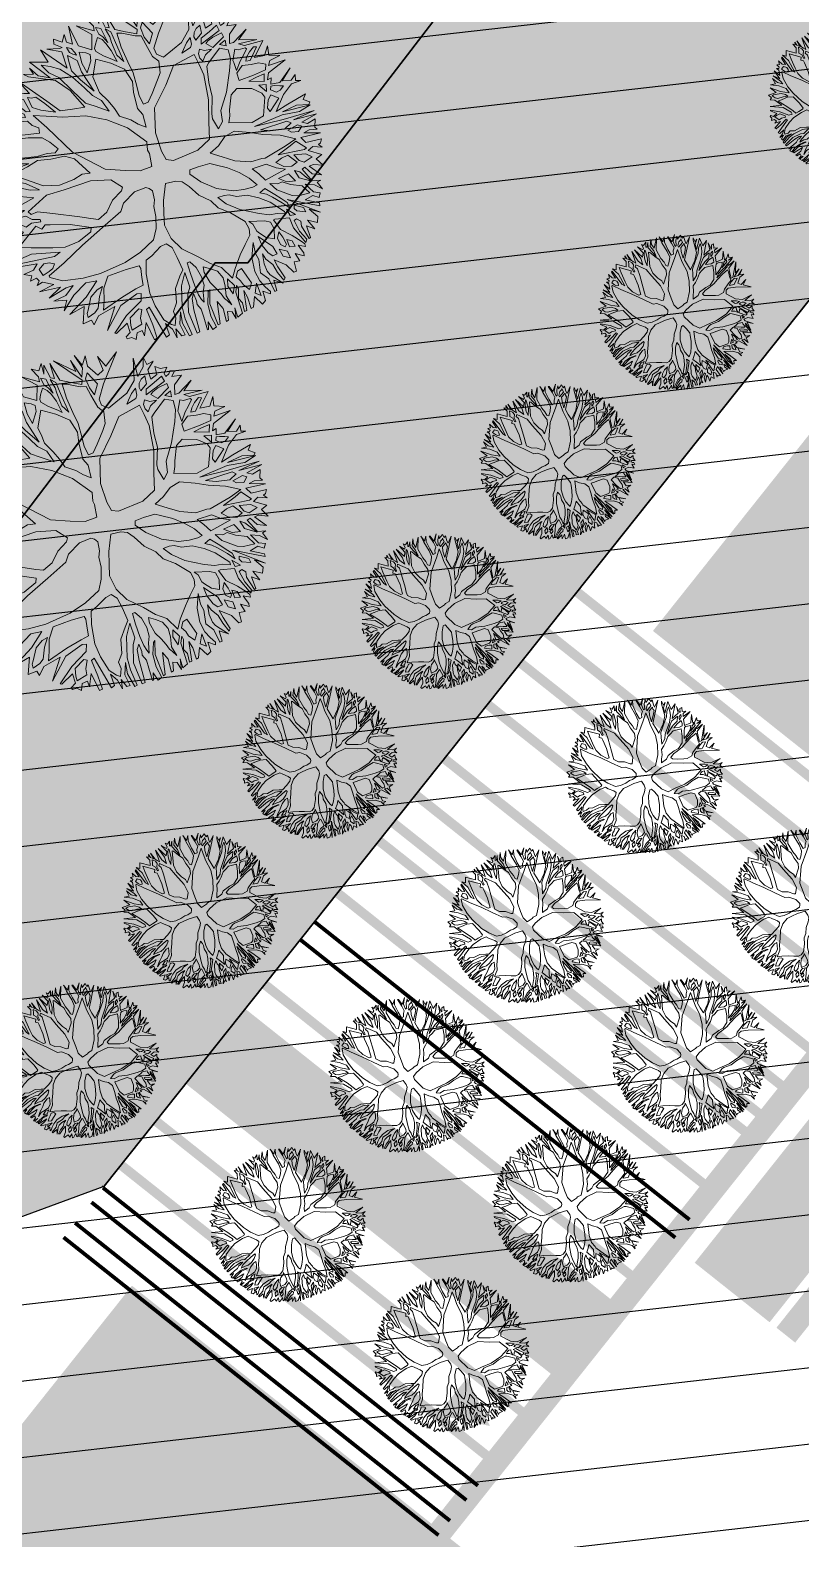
# Model space of a CAD drawing. Header units: metres. Extents: x -664657 to -643449, y -1076720 to -1062383.
# Drawn here: x -656051.49 to -656035.38, y -1069526.7 to -1069495.13 of the extents above; entities that cross this region are included whole.
import ezdxf

# ---------------------------------------------------------------- set-up
doc = ezdxf.new("R2010")
doc.units = ezdxf.units.M
doc.header["$LTSCALE"] = 0.1
doc.layers.get('0').update_dxf_attribs({"color": 8, "lineweight": 9})
for name, color, linetype in [('AA_THER_KOMUNIKACE', 201, 'Continuous'), ('AA_THER_srafy', 52, 'Continuous'), ('AA_THER_SRAFY KATASTR', 14, 'Continuous'), ('AA_THER_ZELEŇ', 53, 'Continuous'), ('AA_THER_ZNACENI', 7, 'Continuous'), ('silnice-šrafa', 253, 'Continuous'), ('Vlastníci', 20, 'Continuous'), ('zeleň-šrafa', 63, 'Continuous')]:
    doc.layers.add(name, color=color, linetype=linetype)
doc.layers.add('AA_THER_STAFAZ', color=252, linetype='Continuous', lineweight=0)
doc.layers.add('FLOATING-WINDOWS', color=2, linetype='Continuous', plot=False)
pattern_1 = [(6.5127, (-656030.26, -1069498.5804), (-0.180059, 1.577256), [])]

# ---------------------------------------------------------------- blocks, each defined once
blk = doc.blocks.new('A$C0C461CEA')
for p, q in [((0.191, 0.795), (0.205, 0.826)), ((0.205, 0.826), (0.247, 0.779)), ((0.247, 0.779), (0.283, 0.818)), ((0.283, 0.818), (0.273, 0.766)), ((0.303, 0.735), (0.335, 0.855)), ((0.335, 0.855), (0.332, 0.706)), ((0.448, 0.732), (0.381, 0.832)), ((0.381, 0.832), (0.473, 0.745)), ((0.483, 0.777), (0.463, 0.845)), ((0.463, 0.845), (0.503, 0.812)), ((0.503, 0.812), (0.541, 0.849)), ((0.541, 0.849), (0.523, 0.775)), ((0.523, 0.775), (0.552, 0.829)), ((0.552, 0.829), (0.55, 0.733)), ((0.572, 0.716), (0.592, 0.82)), ((0.592, 0.82), (0.599, 0.69)), ((0.732, 0.619), (0.623, 0.824)), ((0.623, 0.824), (0.721, 0.691)), ((-0.025, 0.681), (-0.029, 0.73)), ((-0.029, 0.73), (-0.001, 0.656)), ((0.063, 0.606), (-0.009, 0.765)), ((-0.009, 0.765), (0.101, 0.706)), ((0.101, 0.706), (0.094, 0.804)), ((0.094, 0.804), (0.195, 0.61)), ((0.214, 0.725), (0.134, 0.788)), ((0.134, 0.788), (0.212, 0.751)), ((0.231, 0.749), (0.191, 0.795)), ((0.195, 0.61), (0.214, 0.725)), ((0.212, 0.751), (0.231, 0.749)), ((0.256, 0.734), (0.28, 0.713)), ((0.257, 0.695), (0.256, 0.734)), ((0.273, 0.766), (0.303, 0.735)), ((0.28, 0.713), (0.29, 0.678)), ((0.398, 0.641), (0.448, 0.732)), ((0.473, 0.745), (0.483, 0.777)), ((0.49, 0.711), (0.491, 0.762)), ((0.505, 0.682), (0.49, 0.711)), ((0.491, 0.762), (0.519, 0.739)), ((0.519, 0.739), (0.518, 0.634)), ((0.544, 0.723), (0.568, 0.689)), ((0.547, 0.66), (0.544, 0.723)), ((0.55, 0.733), (0.572, 0.716)), ((0.721, 0.691), (0.725, 0.772)), ((0.725, 0.772), (0.739, 0.638)), ((0.773, 0.691), (0.762, 0.79)), ((0.762, 0.79), (0.78, 0.708)), ((0.782, 0.71), (0.826, 0.755)), ((0.826, 0.755), (0.807, 0.687)), ((0.888, 0.613), (0.897, 0.711)), ((0.897, 0.711), (0.915, 0.627)), ((-0.25, 0.553), (-0.251, 0.627)), ((-0.251, 0.627), (-0.205, 0.61)), ((-0.205, 0.61), (-0.205, 0.641)), ((-0.205, 0.641), (-0.143, 0.596)), ((-0.108, 0.579), (-0.136, 0.688)), ((-0.136, 0.688), (-0.031, 0.479)), ((-0.062, 0.681), (-0.084, 0.71)), ((-0.084, 0.71), (-0.025, 0.681)), ((0.086, 0.573), (-0.062, 0.681)), ((-0.001, 0.656), (0.063, 0.606)), ((0.049, 0.709), (0.1, 0.674)), ((0.071, 0.64), (0.049, 0.709)), ((0.115, 0.58), (0.071, 0.64)), ((0.1, 0.674), (0.148, 0.626)), ((0.148, 0.626), (0.198, 0.54)), ((0.212, 0.581), (0.226, 0.644)), ((0.226, 0.644), (0.236, 0.684)), ((0.236, 0.684), (0.278, 0.625)), ((0.272, 0.676), (0.257, 0.695)), ((0.278, 0.625), (0.267, 0.543)), ((0.291, 0.657), (0.272, 0.676)), ((0.29, 0.678), (0.291, 0.657)), ((0.298, 0.594), (0.316, 0.668)), ((0.316, 0.668), (0.354, 0.641)), ((0.332, 0.706), (0.398, 0.641)), ((0.354, 0.641), (0.373, 0.618)), ((0.373, 0.618), (0.359, 0.578)), ((0.419, 0.639), (0.417, 0.618)), ((0.417, 0.618), (0.449, 0.568)), ((0.438, 0.663), (0.419, 0.639)), ((0.471, 0.697), (0.438, 0.663)), ((0.482, 0.682), (0.471, 0.697)), ((0.492, 0.669), (0.482, 0.682)), ((0.503, 0.634), (0.492, 0.669)), ((0.512, 0.575), (0.503, 0.634)), ((0.518, 0.634), (0.505, 0.682)), ((0.53, 0.531), (0.539, 0.622)), ((0.539, 0.622), (0.547, 0.66)), ((0.562, 0.609), (0.551, 0.471)), ((0.568, 0.689), (0.562, 0.609)), ((0.6, 0.66), (0.581, 0.563)), ((0.599, 0.69), (0.656, 0.641)), ((0.629, 0.644), (0.6, 0.66)), ((0.699, 0.587), (0.629, 0.644)), ((0.656, 0.641), (0.716, 0.594)), ((0.716, 0.594), (0.732, 0.619)), ((0.739, 0.638), (0.773, 0.691)), ((0.756, 0.617), (0.75, 0.55)), ((0.785, 0.647), (0.756, 0.617)), ((0.78, 0.708), (0.782, 0.71)), ((0.811, 0.549), (0.785, 0.647)), ((0.807, 0.687), (0.84, 0.599)), ((0.84, 0.599), (0.888, 0.613)), ((1.024, 0.679), (0.847, 0.53)), ((0.915, 0.627), (1.024, 0.679)), ((-0.291, 0.473), (-0.326, 0.577)), ((-0.326, 0.577), (-0.279, 0.488)), ((-0.256, 0.522), (-0.284, 0.582)), ((-0.284, 0.582), (-0.25, 0.553)), ((-0.207, 0.472), (-0.256, 0.522)), ((-0.215, 0.587), (-0.164, 0.562)), ((-0.208, 0.57), (-0.215, 0.587)), ((-0.212, 0.536), (-0.208, 0.57)), ((-0.186, 0.48), (-0.212, 0.536)), ((-0.164, 0.562), (-0.163, 0.47)), ((-0.143, 0.596), (-0.108, 0.579)), ((-0.134, 0.562), (-0.138, 0.487)), ((-0.111, 0.544), (-0.134, 0.562)), ((-0.084, 0.536), (-0.111, 0.544)), ((-0.05, 0.471), (-0.084, 0.536)), ((0.141, 0.467), (0.086, 0.573)), ((0.154, 0.458), (0.115, 0.58)), ((0.198, 0.54), (0.234, 0.438)), ((0.236, 0.499), (0.212, 0.581)), ((0.267, 0.543), (0.281, 0.388)), ((0.299, 0.519), (0.298, 0.594)), ((0.359, 0.578), (0.299, 0.519)), ((0.392, 0.572), (0.318, 0.477)), ((0.469, 0.501), (0.392, 0.572)), ((0.449, 0.568), (0.492, 0.518)), ((0.492, 0.518), (0.511, 0.491)), ((0.511, 0.491), (0.512, 0.575)), ((0.551, 0.471), (0.53, 0.531)), ((0.581, 0.563), (0.574, 0.456)), ((0.735, 0.569), (0.699, 0.587)), ((0.736, 0.502), (0.735, 0.569)), ((0.75, 0.55), (0.759, 0.494)), ((0.759, 0.494), (0.811, 0.549)), ((0.847, 0.53), (0.772, 0.454)), ((1.039, 0.454), (1.103, 0.589)), ((1.103, 0.589), (1.074, 0.465)), ((1.137, 0.506), (1.166, 0.562)), ((1.213, 0.508), (1.154, 0.472)), ((1.166, 0.562), (1.164, 0.508)), ((1.164, 0.508), (1.213, 0.508)), ((-0.394, 0.371), (-0.482, 0.412)), ((-0.482, 0.412), (-0.394, 0.388)), ((-0.394, 0.388), (-0.424, 0.459)), ((-0.424, 0.459), (-0.372, 0.399)), ((-0.386, 0.487), (-0.377, 0.497)), ((-0.28, 0.452), (-0.386, 0.487)), ((-0.377, 0.497), (-0.291, 0.473)), ((-0.209, 0.421), (-0.28, 0.452)), ((-0.279, 0.488), (-0.209, 0.448)), ((-0.209, 0.448), (-0.207, 0.472)), ((-0.194, 0.381), (-0.209, 0.421)), ((-0.163, 0.47), (-0.186, 0.48)), ((-0.157, 0.436), (-0.114, 0.321)), ((-0.081, 0.391), (-0.157, 0.436)), ((-0.138, 0.487), (-0.095, 0.443)), ((-0.095, 0.443), (-0.013, 0.385)), ((-0.013, 0.385), (-0.05, 0.471)), ((-0.031, 0.479), (0.019, 0.379)), ((0.175, 0.322), (0.141, 0.467)), ((0.193, 0.345), (0.154, 0.458)), ((0.234, 0.438), (0.258, 0.367)), ((0.281, 0.388), (0.236, 0.499)), ((0.314, 0.414), (0.309, 0.363)), ((0.318, 0.477), (0.314, 0.414)), ((0.532, 0.422), (0.469, 0.501)), ((0.54, 0.324), (0.532, 0.422)), ((0.574, 0.456), (0.571, 0.374)), ((0.738, 0.409), (0.736, 0.502)), ((0.76, 0.363), (0.738, 0.409)), ((0.772, 0.454), (0.768, 0.41)), ((0.768, 0.41), (0.8, 0.37)), ((0.955, 0.401), (1.039, 0.454)), ((1.06, 0.421), (1.046, 0.396)), ((1.085, 0.438), (1.06, 0.421)), ((1.074, 0.465), (1.137, 0.506)), ((1.117, 0.447), (1.085, 0.438)), ((1.102, 0.394), (1.117, 0.447)), ((1.154, 0.472), (1.142, 0.409)), ((1.142, 0.409), (1.193, 0.416)), ((1.193, 0.416), (1.206, 0.47)), ((1.206, 0.47), (1.232, 0.441)), ((1.232, 0.441), (1.276, 0.429)), ((1.276, 0.429), (1.239, 0.399)), ((-0.495, 0.221), (-0.55, 0.309)), ((-0.55, 0.309), (-0.495, 0.256)), ((-0.436, 0.238), (-0.503, 0.376)), ((-0.503, 0.376), (-0.397, 0.235)), ((-0.256, 0.32), (-0.394, 0.371)), ((-0.372, 0.399), (-0.265, 0.347)), ((-0.265, 0.347), (-0.176, 0.312)), ((-0.174, 0.275), (-0.256, 0.32)), ((-0.162, 0.346), (-0.194, 0.381)), ((-0.176, 0.312), (-0.162, 0.346)), ((-0.114, 0.321), (-0.04, 0.095)), ((0.012, 0.333), (-0.081, 0.391)), ((0.154, 0.269), (0.012, 0.333)), ((0.019, 0.379), (0.096, 0.349)), ((0.096, 0.349), (0.175, 0.322)), ((0.24, 0.295), (0.193, 0.345)), ((0.258, 0.367), (0.296, 0.309)), ((0.296, 0.309), (0.308, 0.222)), ((0.309, 0.363), (0.334, 0.286)), ((0.513, 0.258), (0.54, 0.324)), ((0.571, 0.374), (0.551, 0.283)), ((0.731, 0.289), (0.76, 0.363)), ((0.8, 0.37), (0.955, 0.401)), ((0.943, 0.354), (0.922, 0.336)), ((0.922, 0.336), (0.992, 0.342)), ((0.983, 0.384), (0.943, 0.354)), ((1.022, 0.404), (0.983, 0.384)), ((0.992, 0.342), (1.008, 0.359)), ((1.008, 0.359), (1.022, 0.404)), ((1.04, 0.305), (1.019, 0.28)), ((1.065, 0.28), (1.04, 0.305)), ((1.046, 0.396), (1.046, 0.37)), ((1.046, 0.37), (1.102, 0.394)), ((1.084, 0.364), (1.065, 0.329)), ((1.065, 0.329), (1.216, 0.353)), ((1.151, 0.377), (1.084, 0.364)), ((1.115, 0.327), (1.094, 0.318)), ((1.094, 0.318), (1.123, 0.272)), ((1.157, 0.334), (1.115, 0.327)), ((1.216, 0.393), (1.151, 0.377)), ((1.223, 0.332), (1.157, 0.334)), ((1.216, 0.353), (1.216, 0.393)), ((1.221, 0.303), (1.223, 0.332)), ((1.239, 0.399), (1.239, 0.378)), ((1.239, 0.378), (1.266, 0.383)), ((1.336, 0.335), (1.265, 0.299)), ((1.266, 0.383), (1.281, 0.398)), ((1.308, 0.383), (1.275, 0.358)), ((1.275, 0.358), (1.336, 0.335)), ((1.281, 0.398), (1.308, 0.383)), ((-0.577, 0.172), (-0.583, 0.229)), ((-0.583, 0.229), (-0.536, 0.174)), ((-0.526, 0.187), (-0.556, 0.247)), ((-0.556, 0.247), (-0.505, 0.187)), ((-0.495, 0.256), (-0.436, 0.238)), ((-0.415, 0.205), (-0.495, 0.221)), ((-0.335, 0.163), (-0.415, 0.205)), ((-0.397, 0.235), (-0.263, 0.181)), ((-0.142, 0.224), (-0.174, 0.275)), ((-0.114, 0.159), (-0.142, 0.224)), ((0.266, 0.178), (0.154, 0.269)), ((0.308, 0.222), (0.24, 0.295)), ((0.334, 0.286), (0.348, 0.221)), ((0.348, 0.221), (0.354, 0.16)), ((0.485, 0.148), (0.513, 0.258)), ((0.534, 0.218), (0.533, 0.155)), ((0.551, 0.283), (0.534, 0.218)), ((0.619, 0.192), (0.694, 0.255)), ((0.694, 0.255), (0.731, 0.289)), ((0.834, 0.289), (0.726, 0.197)), ((0.992, 0.29), (0.834, 0.289)), ((0.985, 0.138), (0.99, 0.219)), ((0.99, 0.219), (0.992, 0.29)), ((1.019, 0.28), (1.014, 0.25)), ((1.014, 0.25), (1.022, 0.223)), ((1.022, 0.223), (1.057, 0.251)), ((1.161, 0.247), (1.054, 0.196)), ((1.057, 0.251), (1.11, 0.266)), ((1.11, 0.266), (1.065, 0.28)), ((1.123, 0.272), (1.221, 0.303)), ((1.207, 0.21), (1.161, 0.247)), ((1.221, 0.277), (1.173, 0.268)), ((1.173, 0.268), (1.209, 0.239)), ((1.193, 0.151), (1.207, 0.21)), ((1.209, 0.239), (1.221, 0.277)), ((1.265, 0.299), (1.236, 0.242)), ((1.236, 0.242), (1.263, 0.236)), ((1.263, 0.236), (1.379, 0.275)), ((1.411, 0.18), (1.289, 0.213)), ((1.289, 0.213), (1.317, 0.184)), ((1.379, 0.275), (1.301, 0.236)), ((1.301, 0.236), (1.411, 0.18)), ((-0.635, 0.101), (-0.551, 0.117)), ((-0.612, 0.165), (-0.577, 0.172)), ((-0.557, 0.142), (-0.612, 0.165)), ((-0.551, 0.117), (-0.557, 0.142)), ((-0.536, 0.174), (-0.526, 0.187)), ((-0.509, 0.126), (-0.526, 0.126)), ((-0.526, 0.126), (-0.492, 0.08)), ((-0.416, 0.057), (-0.509, 0.126)), ((-0.505, 0.187), (-0.335, 0.163)), ((-0.444, 0.15), (-0.46, 0.141)), ((-0.46, 0.141), (-0.318, -0.013)), ((-0.353, 0.149), (-0.444, 0.15)), ((-0.273, 0.155), (-0.353, 0.149)), ((-0.191, 0.121), (-0.273, 0.155)), ((-0.263, 0.181), (-0.194, 0.167)), ((-0.194, 0.167), (-0.145, 0.146)), ((-0.099, 0.096), (-0.191, 0.121)), ((-0.145, 0.146), (-0.114, 0.159)), ((0.364, 0.065), (0.266, 0.178)), ((0.354, 0.16), (0.409, 0.103)), ((0.409, 0.103), (0.439, 0.053)), ((0.498, 0.096), (0.485, 0.148)), ((0.533, 0.155), (0.567, 0.153)), ((0.567, 0.153), (0.619, 0.192)), ((0.726, 0.197), (0.588, 0.099)), ((0.934, -0.024), (0.985, 0.138)), ((1.029, 0.181), (0.99, 0.078)), ((1.054, 0.196), (1.029, 0.181)), ((1.15, 0.081), (1.193, 0.151)), ((1.201, 0.118), (1.192, 0.06)), ((1.192, 0.06), (1.242, 0.105)), ((1.249, 0.194), (1.201, 0.132)), ((1.201, 0.132), (1.201, 0.118)), ((1.242, 0.105), (1.277, 0.128)), ((1.268, 0.179), (1.249, 0.194)), ((1.314, 0.169), (1.268, 0.179)), ((1.294, 0.108), (1.276, 0.086)), ((1.277, 0.128), (1.319, 0.158)), ((1.327, 0.131), (1.294, 0.108)), ((1.305, 0.077), (1.384, 0.138)), ((1.319, 0.158), (1.314, 0.169)), ((1.317, 0.184), (1.443, 0.155)), ((1.367, 0.149), (1.327, 0.131)), ((1.443, 0.155), (1.34, 0.081)), ((1.384, 0.138), (1.367, 0.149)), ((1.406, 0.061), (1.454, 0.109)), ((1.454, 0.109), (1.431, 0.05)), ((-0.493, -0.002), (-0.644, 0.041)), ((-0.644, 0.041), (-0.485, 0.03)), ((-0.519, 0.086), (-0.635, 0.101)), ((-0.485, 0.03), (-0.519, 0.086)), ((-0.492, 0.08), (-0.453, 0.038)), ((-0.453, 0.038), (-0.411, 0.003)), ((-0.354, -0.026), (-0.416, 0.057)), ((-0.411, 0.003), (-0.354, -0.026)), ((-0.05, 0.048), (-0.099, 0.096)), ((0, -0.086), (-0.05, 0.048)), ((-0.04, 0.095), (0.101, -0.11)), ((0.435, -0.079), (0.364, 0.065)), ((0.439, 0.053), (0.476, 0.01)), ((0.476, 0.01), (0.498, 0.096)), ((0.588, 0.099), (0.514, -0.053)), ((0.99, 0.078), (0.966, -0.017)), ((1.064, -0.035), (1.15, 0.081)), ((1.184, 0.044), (1.176, -0.007)), ((1.242, 0.072), (1.184, 0.044)), ((1.297, 0.051), (1.242, 0.072)), ((1.276, 0.086), (1.305, 0.077)), ((1.347, 0.037), (1.297, 0.051)), ((1.34, 0.081), (1.406, 0.061)), ((1.386, 0.006), (1.347, 0.037)), ((1.367, -0.026), (1.386, 0.006)), ((1.421, 0.016), (1.398, -0.011)), ((1.495, 0.013), (1.421, 0.016)), ((1.431, 0.05), (1.495, 0.013)), ((-0.599, -0.118), (-0.687, -0.081)), ((-0.687, -0.081), (-0.582, -0.108)), ((-0.508, -0.101), (-0.659, -0.004)), ((-0.659, -0.004), (-0.5, -0.057)), ((-0.544, -0.105), (-0.508, -0.101)), ((-0.5, -0.057), (-0.412, -0.054)), ((-0.412, -0.054), (-0.493, -0.002)), ((-0.33, -0.078), (-0.491, -0.12)), ((-0.208, -0.104), (-0.33, -0.078)), ((-0.318, -0.013), (-0.221, -0.06)), ((-0.221, -0.06), (-0.118, -0.072)), ((-0.118, -0.072), (-0.051, -0.067)), ((-0.051, -0.067), (0, -0.086)), ((0.412, -0.132), (0.435, -0.079)), ((0.514, -0.053), (0.492, -0.182)), ((0.864, -0.159), (0.934, -0.024)), ((0.966, -0.017), (0.908, -0.119)), ((0.973, -0.127), (1.064, -0.035)), ((1.084, -0.067), (1.026, -0.151)), ((1.138, -0.047), (1.084, -0.067)), ((1.225, -0.095), (1.138, -0.047)), ((1.176, -0.007), (1.277, -0.02)), ((1.271, -0.153), (1.225, -0.095)), ((1.231, -0.04), (1.321, -0.091)), ((1.289, -0.041), (1.231, -0.04)), ((1.277, -0.02), (1.367, -0.026)), ((1.324, -0.116), (1.277, -0.096)), ((1.277, -0.096), (1.303, -0.157)), ((1.346, -0.047), (1.289, -0.041)), ((1.321, -0.091), (1.346, -0.047)), ((1.374, -0.053), (1.346, -0.093)), ((1.346, -0.093), (1.374, -0.091)), ((1.374, -0.091), (1.353, -0.129)), ((1.514, -0.029), (1.374, -0.053)), ((1.398, -0.011), (1.514, -0.029)), ((1.41, -0.147), (1.519, -0.094)), ((1.519, -0.094), (1.431, -0.145)), ((-0.701, -0.157), (-0.672, -0.144)), ((-0.634, -0.167), (-0.701, -0.157)), ((-0.672, -0.144), (-0.697, -0.115)), ((-0.697, -0.115), (-0.649, -0.134)), ((-0.649, -0.134), (-0.599, -0.118)), ((-0.583, -0.227), (-0.634, -0.167)), ((-0.561, -0.129), (-0.611, -0.142)), ((-0.611, -0.142), (-0.575, -0.175)), ((-0.582, -0.108), (-0.544, -0.105)), ((-0.575, -0.175), (-0.552, -0.204)), ((-0.519, -0.137), (-0.561, -0.129)), ((-0.552, -0.204), (-0.506, -0.197)), ((-0.491, -0.179), (-0.519, -0.137)), ((-0.506, -0.197), (-0.448, -0.22)), ((-0.491, -0.12), (-0.481, -0.145)), ((-0.444, -0.203), (-0.491, -0.179)), ((-0.481, -0.145), (-0.435, -0.149)), ((-0.435, -0.149), (-0.35, -0.207)), ((-0.023, -0.134), (-0.208, -0.104)), ((0.101, -0.19), (-0.023, -0.134)), ((0.101, -0.11), (0.215, -0.18)), ((0.147, -0.271), (0.101, -0.19)), ((0.215, -0.18), (0.302, -0.23)), ((0.386, -0.241), (0.412, -0.157)), ((0.412, -0.157), (0.412, -0.132)), ((0.492, -0.182), (0.493, -0.246)), ((0.814, -0.262), (0.864, -0.159)), ((0.908, -0.119), (0.897, -0.15)), ((0.897, -0.15), (0.901, -0.228)), ((0.901, -0.228), (0.946, -0.198)), ((0.946, -0.198), (0.973, -0.127)), ((1.009, -0.187), (0.98, -0.225)), ((1.026, -0.151), (1.009, -0.187)), ((1.208, -0.294), (1.276, -0.187)), ((1.276, -0.187), (1.271, -0.153)), ((1.318, -0.192), (1.287, -0.212)), ((1.303, -0.157), (1.324, -0.116)), ((1.356, -0.236), (1.318, -0.192)), ((1.347, -0.14), (1.333, -0.161)), ((1.333, -0.161), (1.36, -0.194)), ((1.368, -0.148), (1.347, -0.14)), ((1.353, -0.129), (1.41, -0.147)), ((1.36, -0.194), (1.389, -0.194)), ((1.4, -0.166), (1.368, -0.148)), ((1.389, -0.194), (1.421, -0.179)), ((1.476, -0.191), (1.394, -0.229)), ((1.421, -0.179), (1.4, -0.166)), ((1.431, -0.145), (1.486, -0.17)), ((1.541, -0.201), (1.476, -0.191)), ((1.486, -0.17), (1.527, -0.148)), ((1.527, -0.148), (1.511, -0.184)), ((1.511, -0.184), (1.541, -0.201)), ((-0.721, -0.288), (-0.583, -0.227)), ((-0.67, -0.354), (-0.721, -0.288)), ((-0.49, -0.229), (-0.658, -0.302)), ((-0.658, -0.302), (-0.588, -0.343)), ((-0.465, -0.267), (-0.49, -0.229)), ((-0.431, -0.251), (-0.465, -0.267)), ((-0.448, -0.22), (-0.444, -0.203)), ((-0.402, -0.266), (-0.431, -0.251)), ((-0.281, -0.328), (-0.402, -0.266)), ((-0.35, -0.207), (-0.2, -0.314)), ((0.046, -0.318), (0.128, -0.29)), ((0.128, -0.29), (0.147, -0.271)), ((0.302, -0.23), (0.386, -0.241)), ((0.493, -0.246), (0.533, -0.274)), ((0.533, -0.274), (0.71, -0.29)), ((0.71, -0.29), (0.814, -0.262)), ((0.846, -0.329), (0.914, -0.295)), ((0.914, -0.295), (0.987, -0.292)), ((0.98, -0.225), (1.12, -0.297)), ((0.987, -0.292), (1.076, -0.35)), ((1.12, -0.297), (1.208, -0.294)), ((1.287, -0.212), (1.256, -0.26)), ((1.256, -0.26), (1.262, -0.288)), ((1.262, -0.288), (1.356, -0.236)), ((1.394, -0.229), (1.298, -0.308)), ((1.298, -0.308), (1.389, -0.301)), ((1.389, -0.301), (1.527, -0.295)), ((1.527, -0.295), (1.496, -0.321)), ((-0.722, -0.374), (-0.67, -0.354)), ((-0.605, -0.381), (-0.722, -0.374)), ((-0.705, -0.422), (-0.705, -0.403)), ((-0.705, -0.403), (-0.475, -0.468)), ((-0.429, -0.459), (-0.605, -0.381)), ((-0.588, -0.343), (-0.459, -0.411)), ((-0.167, -0.411), (-0.281, -0.328)), ((-0.2, -0.314), (-0.141, -0.358)), ((-0.141, -0.358), (-0.098, -0.387)), ((-0.098, -0.387), (-0.025, -0.371)), ((-0.025, -0.371), (0.046, -0.318)), ((0.101, -0.37), (0.06, -0.41)), ((0.202, -0.337), (0.101, -0.37)), ((0.284, -0.347), (0.202, -0.337)), ((0.301, -0.364), (0.284, -0.347)), ((0.295, -0.448), (0.313, -0.389)), ((0.313, -0.389), (0.301, -0.364)), ((0.414, -0.386), (0.348, -0.481)), ((0.482, -0.404), (0.414, -0.386)), ((0.518, -0.429), (0.482, -0.404)), ((0.601, -0.382), (0.587, -0.408)), ((0.66, -0.39), (0.601, -0.382)), ((0.74, -0.406), (0.66, -0.39)), ((0.773, -0.347), (0.846, -0.329)), ((0.833, -0.407), (0.773, -0.347)), ((1.076, -0.35), (1.146, -0.402)), ((1.322, -0.346), (1.122, -0.328)), ((1.122, -0.328), (1.314, -0.377)), ((1.146, -0.366), (1.331, -0.398)), ((1.205, -0.406), (1.146, -0.366)), ((1.146, -0.402), (1.247, -0.462)), ((1.293, -0.438), (1.205, -0.406)), ((1.314, -0.377), (1.526, -0.421)), ((1.436, -0.382), (1.322, -0.346)), ((1.331, -0.398), (1.35, -0.423)), ((1.439, -0.334), (1.334, -0.329)), ((1.334, -0.329), (1.521, -0.375)), ((1.521, -0.375), (1.436, -0.382)), ((1.513, -0.369), (1.439, -0.334)), ((1.496, -0.321), (1.528, -0.358)), ((1.528, -0.358), (1.513, -0.369)), ((-0.671, -0.512), (-0.715, -0.477)), ((-0.715, -0.477), (-0.643, -0.483)), ((-0.602, -0.457), (-0.705, -0.422)), ((-0.643, -0.483), (-0.602, -0.457)), ((-0.562, -0.478), (-0.608, -0.497)), ((-0.608, -0.497), (-0.603, -0.545)), ((-0.528, -0.49), (-0.562, -0.478)), ((-0.5, -0.512), (-0.528, -0.49)), ((-0.475, -0.468), (-0.429, -0.459)), ((-0.459, -0.411), (-0.383, -0.446)), ((-0.274, -0.489), (-0.439, -0.537)), ((-0.383, -0.446), (-0.284, -0.456)), ((-0.284, -0.456), (-0.182, -0.436)), ((-0.099, -0.448), (-0.274, -0.489)), ((-0.182, -0.436), (-0.167, -0.411)), ((0.06, -0.41), (-0.099, -0.448)), ((0.252, -0.551), (0.271, -0.484)), ((0.271, -0.484), (0.295, -0.448)), ((0.348, -0.481), (0.309, -0.559)), ((0.544, -0.477), (0.518, -0.429)), ((0.574, -0.561), (0.544, -0.477)), ((0.587, -0.408), (0.628, -0.487)), ((0.628, -0.487), (0.7, -0.576)), ((0.768, -0.431), (0.74, -0.406)), ((0.831, -0.489), (0.768, -0.431)), ((0.885, -0.552), (0.831, -0.489)), ((0.896, -0.469), (0.833, -0.407)), ((0.987, -0.527), (0.896, -0.469)), ((1.247, -0.462), (1.328, -0.531)), ((1.35, -0.423), (1.293, -0.438)), ((1.308, -0.455), (1.382, -0.454)), ((1.323, -0.478), (1.308, -0.455)), ((1.367, -0.498), (1.323, -0.478)), ((1.403, -0.475), (1.367, -0.498)), ((1.526, -0.421), (1.375, -0.412)), ((1.375, -0.412), (1.53, -0.449)), ((1.382, -0.454), (1.403, -0.475)), ((1.53, -0.449), (1.415, -0.452)), ((1.415, -0.452), (1.445, -0.477)), ((1.445, -0.477), (1.505, -0.474)), ((1.505, -0.474), (1.477, -0.522)), ((-0.697, -0.539), (-0.671, -0.512)), ((-0.651, -0.541), (-0.697, -0.539)), ((-0.67, -0.585), (-0.643, -0.564)), ((-0.628, -0.583), (-0.67, -0.585)), ((-0.643, -0.564), (-0.651, -0.541)), ((-0.569, -0.633), (-0.628, -0.583)), ((-0.603, -0.545), (-0.555, -0.54)), ((-0.569, -0.566), (-0.571, -0.578)), ((-0.571, -0.578), (-0.503, -0.638)), ((-0.439, -0.537), (-0.569, -0.566)), ((-0.555, -0.54), (-0.523, -0.534)), ((-0.523, -0.534), (-0.5, -0.512)), ((0.215, -0.623), (0.252, -0.551)), ((0.309, -0.559), (0.276, -0.629)), ((0.627, -0.632), (0.574, -0.561)), ((0.7, -0.576), (0.793, -0.643)), ((0.927, -0.618), (0.885, -0.552)), ((0.973, -0.572), (1.072, -0.589)), ((0.997, -0.622), (0.973, -0.572)), ((1.063, -0.541), (0.987, -0.527)), ((1.084, -0.55), (1.063, -0.541)), ((1.072, -0.589), (1.119, -0.642)), ((1.24, -0.542), (1.084, -0.55)), ((1.135, -0.61), (1.181, -0.601)), ((1.271, -0.556), (1.173, -0.572)), ((1.173, -0.572), (1.345, -0.623)), ((1.181, -0.601), (1.228, -0.603)), ((1.228, -0.603), (1.262, -0.674)), ((1.328, -0.531), (1.24, -0.542)), ((1.32, -0.545), (1.271, -0.556)), ((1.362, -0.62), (1.32, -0.545)), ((1.492, -0.575), (1.361, -0.539)), ((1.361, -0.539), (1.376, -0.585)), ((1.376, -0.585), (1.48, -0.613)), ((1.434, -0.521), (1.395, -0.521)), ((1.395, -0.521), (1.492, -0.575)), ((1.485, -0.543), (1.434, -0.521)), ((1.477, -0.522), (1.485, -0.543)), ((-0.537, -0.67), (-0.676, -0.63)), ((-0.676, -0.63), (-0.569, -0.633)), ((-0.639, -0.698), (-0.537, -0.67)), ((-0.507, -0.691), (-0.639, -0.698)), ((-0.532, -0.735), (-0.456, -0.699)), ((-0.456, -0.699), (-0.507, -0.691)), ((-0.503, -0.638), (-0.373, -0.687)), ((-0.373, -0.687), (-0.256, -0.714)), ((0.048, -0.713), (0.165, -0.682)), ((0.165, -0.682), (0.215, -0.623)), ((0.276, -0.629), (0.273, -0.73)), ((0.648, -0.697), (0.627, -0.632)), ((0.706, -0.765), (0.648, -0.697)), ((0.68, -0.635), (0.71, -0.698)), ((0.723, -0.641), (0.68, -0.635)), ((0.71, -0.698), (0.771, -0.775)), ((0.755, -0.654), (0.723, -0.641)), ((0.793, -0.687), (0.755, -0.654)), ((0.793, -0.643), (0.86, -0.669)), ((0.861, -0.713), (0.793, -0.687)), ((0.86, -0.669), (0.919, -0.683)), ((0.919, -0.683), (0.953, -0.683)), ((0.953, -0.683), (0.927, -0.618)), ((1.018, -0.681), (0.997, -0.622)), ((1.087, -0.68), (1.018, -0.681)), ((1.171, -0.679), (1.087, -0.68)), ((1.119, -0.642), (1.171, -0.679)), ((1.169, -0.658), (1.135, -0.61)), ((1.218, -0.683), (1.169, -0.658)), ((1.262, -0.674), (1.218, -0.683)), ((1.339, -0.652), (1.266, -0.621)), ((1.266, -0.621), (1.279, -0.67)), ((1.279, -0.67), (1.304, -0.696)), ((1.304, -0.696), (1.367, -0.69)), ((1.367, -0.69), (1.339, -0.652)), ((1.345, -0.623), (1.362, -0.62)), ((1.404, -0.631), (1.364, -0.641)), ((1.364, -0.641), (1.432, -0.706)), ((1.432, -0.706), (1.386, -0.715)), ((1.457, -0.664), (1.404, -0.631)), ((1.461, -0.634), (1.444, -0.636)), ((1.444, -0.636), (1.457, -0.664)), ((1.48, -0.613), (1.461, -0.634)), ((-0.54, -0.767), (-0.622, -0.732)), ((-0.622, -0.732), (-0.532, -0.735)), ((-0.483, -0.76), (-0.59, -0.822)), ((-0.59, -0.822), (-0.54, -0.767)), ((-0.568, -0.862), (-0.416, -0.81)), ((-0.374, -0.724), (-0.483, -0.76)), ((-0.416, -0.81), (-0.302, -0.746)), ((-0.329, -0.8), (-0.388, -0.824)), ((-0.302, -0.746), (-0.374, -0.724)), ((-0.335, -0.847), (-0.287, -0.798)), ((-0.287, -0.798), (-0.329, -0.8)), ((-0.221, -0.753), (-0.283, -0.813)), ((-0.256, -0.714), (-0.076, -0.727)), ((-0.092, -0.771), (-0.221, -0.753)), ((-0.004, -0.791), (-0.092, -0.771)), ((-0.076, -0.727), (0.048, -0.713)), ((-0.002, -0.812), (-0.004, -0.791)), ((0.055, -0.78), (0.014, -0.86)), ((0.103, -0.771), (0.055, -0.78)), ((0.185, -0.745), (0.103, -0.771)), ((0.227, -0.745), (0.185, -0.745)), ((0.25, -0.786), (0.227, -0.745)), ((0.249, -0.862), (0.25, -0.786)), ((0.273, -0.73), (0.303, -0.824)), ((0.766, -0.864), (0.706, -0.765)), ((0.771, -0.775), (0.873, -0.86)), ((0.923, -0.765), (0.861, -0.713)), ((0.975, -0.826), (0.923, -0.765)), ((0.943, -0.738), (0.987, -0.729)), ((0.979, -0.769), (0.943, -0.738)), ((1.005, -0.804), (0.979, -0.769)), ((0.987, -0.729), (1.026, -0.796)), ((1.045, -0.869), (1.005, -0.804)), ((1.026, -0.796), (1.051, -0.84)), ((1.033, -0.716), (1.053, -0.774)), ((1.078, -0.743), (1.033, -0.716)), ((1.053, -0.774), (1.127, -0.856)), ((1.111, -0.744), (1.078, -0.743)), ((1.099, -0.713), (1.174, -0.717)), ((1.139, -0.759), (1.099, -0.713)), ((1.151, -0.786), (1.111, -0.744)), ((1.193, -0.78), (1.139, -0.759)), ((1.217, -0.83), (1.151, -0.786)), ((1.174, -0.717), (1.193, -0.78)), ((1.22, -0.716), (1.225, -0.775)), ((1.246, -0.741), (1.22, -0.716)), ((1.225, -0.775), (1.289, -0.835)), ((1.269, -0.792), (1.246, -0.741)), ((1.292, -0.73), (1.269, -0.733)), ((1.269, -0.733), (1.293, -0.833)), ((1.289, -0.835), (1.269, -0.792)), ((1.314, -0.791), (1.292, -0.73)), ((1.366, -0.826), (1.314, -0.791)), ((1.351, -0.74), (1.321, -0.736)), ((1.321, -0.736), (1.366, -0.826)), ((1.406, -0.775), (1.351, -0.74)), ((1.386, -0.715), (1.406, -0.775)), ((-0.457, -0.859), (-0.568, -0.862)), ((-0.519, -0.958), (-0.457, -0.859)), ((-0.463, -0.909), (-0.469, -0.936)), ((-0.446, -0.892), (-0.463, -0.909)), ((-0.388, -0.824), (-0.446, -0.892)), ((-0.415, -0.93), (-0.381, -0.913)), ((-0.381, -0.913), (-0.335, -0.847)), ((-0.322, -0.887), (-0.355, -0.942)), ((-0.283, -0.813), (-0.322, -0.887)), ((-0.04, -0.918), (-0.024, -0.869)), ((0.014, -0.86), (-0.027, -0.987)), ((-0.024, -0.869), (-0.002, -0.812)), ((0.243, -0.953), (0.249, -0.862)), ((0.303, -0.824), (0.376, -0.924)), ((0.766, -0.918), (0.766, -0.864)), ((0.789, -0.874), (0.884, -0.921)), ((0.804, -0.903), (0.789, -0.874)), ((0.804, -0.956), (0.804, -0.903)), ((0.873, -0.86), (0.932, -0.9)), ((0.932, -0.9), (0.98, -0.916)), ((1.031, -0.928), (0.975, -0.826)), ((1.075, -0.925), (1.045, -0.869)), ((1.051, -0.84), (1.075, -0.882)), ((1.075, -0.882), (1.075, -0.925)), ((1.259, -1.006), (1.085, -0.865)), ((1.085, -0.865), (1.242, -1.046)), ((1.127, -0.856), (1.163, -0.878)), ((1.163, -0.878), (1.239, -0.897)), ((1.239, -0.897), (1.217, -0.83)), ((1.293, -0.863), (1.24, -0.831)), ((1.24, -0.831), (1.264, -0.903)), ((1.264, -0.903), (1.302, -0.93)), ((1.293, -0.833), (1.345, -0.856)), ((1.327, -0.913), (1.293, -0.863)), ((1.345, -0.856), (1.318, -0.856)), ((1.318, -0.856), (1.327, -0.913)), ((-0.458, -0.964), (-0.519, -0.958)), ((-0.469, -0.936), (-0.415, -0.93)), ((-0.456, -0.999), (-0.458, -0.964)), ((-0.402, -0.959), (-0.456, -0.999)), ((-0.275, -0.955), (-0.402, -0.959)), ((-0.396, -1.075), (-0.275, -0.955)), ((-0.237, -0.968), (-0.396, -1.075)), ((-0.355, -0.942), (-0.206, -0.924)), ((-0.105, -0.95), (-0.237, -0.968)), ((-0.235, -1.047), (-0.102, -1.004)), ((-0.206, -0.924), (-0.095, -0.918)), ((-0.078, -0.962), (-0.105, -0.95)), ((-0.102, -1.004), (-0.078, -0.962)), ((-0.095, -0.918), (-0.04, -0.918)), ((-0.027, -0.987), (-0.034, -1.08)), ((0.142, -1.04), (0.206, -0.982)), ((0.246, -0.974), (0.184, -1.043)), ((0.206, -0.982), (0.243, -0.953)), ((0.23, -1.077), (0.246, -0.974)), ((0.277, -0.999), (0.264, -1.085)), ((0.292, -0.925), (0.277, -0.999)), ((0.309, -0.927), (0.292, -0.925)), ((0.33, -0.981), (0.309, -0.927)), ((0.333, -1.053), (0.33, -0.981)), ((0.374, -0.999), (0.362, -1.036)), ((0.41, -1.033), (0.374, -0.999)), ((0.376, -0.924), (0.427, -1.003)), ((0.427, -1.003), (0.48, -1.062)), ((0.631, -1.046), (0.693, -0.999)), ((0.746, -1.013), (0.692, -1.098)), ((0.693, -0.999), (0.75, -0.958)), ((0.726, -1.085), (0.746, -1.013)), ((0.75, -0.958), (0.766, -0.918)), ((0.793, -1.031), (0.796, -0.994)), ((0.796, -0.994), (0.85, -1.098)), ((0.813, -0.977), (0.804, -0.956)), ((0.841, -1.024), (0.813, -0.977)), ((0.884, -0.921), (0.914, -0.946)), ((0.914, -0.998), (0.885, -1.058)), ((0.914, -0.946), (0.914, -0.998)), ((0.939, -0.942), (0.95, -1.023)), ((0.95, -0.942), (0.939, -0.942)), ((1.04, -0.98), (0.95, -0.942)), ((0.98, -0.916), (1.029, -0.945)), ((1.029, -0.945), (1.031, -0.928)), ((1.032, -1.052), (1.04, -0.98)), ((1.05, -0.921), (1.086, -0.98)), ((1.051, -0.97), (1.05, -0.921)), ((1.086, -0.98), (1.051, -0.97)), ((1.059, -1.012), (1.058, -1.092)), ((1.08, -1.009), (1.059, -1.012)), ((1.097, -1.037), (1.08, -1.009)), ((1.098, -0.94), (1.107, -0.921)), ((1.105, -0.963), (1.098, -0.94)), ((1.156, -0.996), (1.105, -0.963)), ((1.107, -0.921), (1.156, -0.965)), ((1.156, -0.965), (1.156, -0.996)), ((1.242, -1.046), (1.185, -0.992)), ((1.185, -0.992), (1.213, -1.063)), ((1.249, -0.922), (1.189, -0.924)), ((1.189, -0.924), (1.265, -0.987)), ((1.281, -0.953), (1.249, -0.922)), ((1.265, -0.987), (1.259, -1.006)), ((1.302, -0.93), (1.281, -0.953)), ((-0.36, -1.114), (-0.235, -1.047)), ((-0.351, -1.121), (-0.36, -1.114)), ((-0.255, -1.094), (-0.351, -1.121)), ((-0.267, -1.159), (-0.255, -1.094)), ((-0.222, -1.071), (-0.242, -1.119)), ((-0.142, -1.045), (-0.222, -1.071)), ((-0.172, -1.146), (-0.16, -1.106)), ((-0.16, -1.106), (-0.125, -1.059)), ((-0.125, -1.059), (-0.142, -1.045)), ((-0.098, -1.074), (-0.109, -1.185)), ((-0.075, -1.069), (-0.098, -1.074)), ((-0.066, -1.3), (-0.075, -1.069)), ((-0.034, -1.08), (-0.027, -1.189)), ((0.102, -1.129), (0.142, -1.04)), ((0.184, -1.043), (0.122, -1.171)), ((0.143, -1.221), (0.197, -1.113)), ((0.197, -1.113), (0.23, -1.077)), ((0.264, -1.085), (0.258, -1.15)), ((0.294, -1.15), (0.321, -1.112)), ((0.321, -1.112), (0.333, -1.053)), ((0.362, -1.036), (0.365, -1.114)), ((0.365, -1.114), (0.382, -1.166)), ((0.444, -1.071), (0.41, -1.033)), ((0.457, -1.127), (0.444, -1.071)), ((0.48, -1.062), (0.512, -1.16)), ((0.512, -1.16), (0.558, -1.109)), ((0.558, -1.109), (0.631, -1.046)), ((0.692, -1.098), (0.664, -1.19)), ((0.726, -1.131), (0.726, -1.085)), ((0.766, -1.11), (0.745, -1.173)), ((0.77, -1.152), (0.766, -1.11)), ((0.79, -1.059), (0.793, -1.031)), ((0.802, -1.122), (0.79, -1.059)), ((0.885, -1.058), (0.841, -1.024)), ((0.85, -1.098), (0.854, -1.157)), ((0.903, -1.11), (0.906, -1.064)), ((0.924, -1.139), (0.903, -1.11)), ((0.906, -1.064), (0.934, -1.03)), ((0.934, -1.03), (0.94, -1.076)), ((0.94, -1.076), (0.939, -1.127)), ((0.949, -1.154), (0.955, -1.101)), ((0.95, -1.023), (1.001, -1.095)), ((0.955, -1.101), (0.983, -1.126)), ((1.001, -1.095), (1.036, -1.157)), ((1.059, -1.178), (1.032, -1.052)), ((1.058, -1.092), (1.075, -1.163)), ((1.085, -1.069), (1.097, -1.037)), ((1.092, -1.167), (1.085, -1.069)), ((1.115, -1.083), (1.103, -1.165)), ((1.155, -1.127), (1.115, -1.083)), ((1.192, -1.097), (1.14, -1.053)), ((1.14, -1.053), (1.155, -1.127)), ((1.213, -1.063), (1.192, -1.097)), ((-0.305, -1.172), (-0.267, -1.159)), ((-0.305, -1.187), (-0.305, -1.172)), ((-0.273, -1.193), (-0.305, -1.187)), ((-0.254, -1.22), (-0.273, -1.193)), ((-0.227, -1.182), (-0.254, -1.22)), ((-0.242, -1.119), (-0.248, -1.151)), ((-0.248, -1.151), (-0.172, -1.146)), ((-0.189, -1.184), (-0.227, -1.182)), ((-0.141, -1.15), (-0.193, -1.224)), ((-0.193, -1.224), (-0.189, -1.184)), ((-0.146, -1.278), (-0.141, -1.15)), ((-0.109, -1.185), (-0.125, -1.278)), ((-0.029, -1.216), (-0.041, -1.296)), ((-0.006, -1.273), (-0.029, -1.216)), ((-0.027, -1.189), (0.003, -1.241)), ((0.022, -1.26), (0.051, -1.215)), ((0.051, -1.215), (0.056, -1.171)), ((0.097, -1.194), (0.053, -1.265)), ((0.056, -1.171), (0.102, -1.129)), ((0.072, -1.268), (0.097, -1.194)), ((0.122, -1.171), (0.102, -1.252)), ((0.207, -1.153), (0.183, -1.225)), ((0.232, -1.127), (0.207, -1.153)), ((0.219, -1.203), (0.227, -1.18)), ((0.228, -1.245), (0.219, -1.203)), ((0.227, -1.18), (0.232, -1.127)), ((0.258, -1.15), (0.261, -1.188)), ((0.261, -1.188), (0.267, -1.213)), ((0.267, -1.213), (0.294, -1.15)), ((0.325, -1.162), (0.284, -1.234)), ((0.297, -1.24), (0.34, -1.156)), ((0.34, -1.156), (0.325, -1.162)), ((0.382, -1.166), (0.395, -1.216)), ((0.395, -1.216), (0.4, -1.254)), ((0.418, -1.245), (0.443, -1.184)), ((0.443, -1.184), (0.457, -1.127)), ((0.48, -1.148), (0.458, -1.192)), ((0.458, -1.192), (0.465, -1.255)), ((0.465, -1.255), (0.5, -1.209)), ((0.5, -1.209), (0.48, -1.148)), ((0.513, -1.215), (0.486, -1.253)), ((0.513, -1.24), (0.513, -1.215)), ((0.564, -1.133), (0.538, -1.164)), ((0.538, -1.164), (0.551, -1.2)), ((0.551, -1.2), (0.555, -1.234)), ((0.596, -1.13), (0.564, -1.133)), ((0.603, -1.193), (0.596, -1.13)), ((0.61, -1.247), (0.603, -1.193)), ((0.664, -1.19), (0.665, -1.262)), ((0.695, -1.217), (0.726, -1.131)), ((0.724, -1.278), (0.695, -1.217)), ((0.745, -1.173), (0.74, -1.228)), ((0.794, -1.206), (0.77, -1.152)), ((0.797, -1.267), (0.794, -1.206)), ((0.821, -1.155), (0.802, -1.122)), ((0.873, -1.249), (0.817, -1.181)), ((0.817, -1.181), (0.817, -1.235)), ((0.854, -1.157), (0.821, -1.155)), ((0.88, -1.134), (0.881, -1.188)), ((0.924, -1.173), (0.88, -1.134)), ((0.881, -1.188), (0.919, -1.222)), ((0.919, -1.222), (0.924, -1.173)), ((0.939, -1.127), (0.924, -1.139)), ((0.985, -1.168), (0.949, -1.154)), ((1.007, -1.252), (0.962, -1.21)), ((0.962, -1.21), (0.967, -1.269)), ((0.983, -1.126), (0.985, -1.168)), ((1.044, -1.201), (1.006, -1.17)), ((1.006, -1.17), (1.011, -1.208)), ((1.011, -1.208), (1.015, -1.233)), ((1.036, -1.157), (1.049, -1.184)), ((1.049, -1.184), (1.044, -1.201)), ((1.075, -1.163), (1.059, -1.178)), ((1.103, -1.165), (1.092, -1.167)), ((-0.125, -1.278), (-0.146, -1.278)), ((-0.041, -1.296), (-0.066, -1.3)), ((-0.005, -1.34), (-0.006, -1.273)), ((0.016, -1.281), (-0.005, -1.34)), ((0.003, -1.241), (0.022, -1.26)), ((0.029, -1.341), (0.016, -1.281)), ((0.053, -1.265), (0.052, -1.345)), ((0.075, -1.366), (0.072, -1.268)), ((0.102, -1.252), (0.094, -1.366)), ((0.128, -1.374), (0.143, -1.221)), ((0.183, -1.225), (0.149, -1.374)), ((0.2, -1.386), (0.217, -1.3)), ((0.217, -1.3), (0.228, -1.245)), ((0.264, -1.316), (0.263, -1.398)), ((0.284, -1.234), (0.264, -1.316)), ((0.279, -1.392), (0.297, -1.24)), ((0.347, -1.25), (0.294, -1.391)), ((0.338, -1.397), (0.36, -1.309)), ((0.36, -1.309), (0.347, -1.25)), ((0.4, -1.254), (0.409, -1.275)), ((0.409, -1.275), (0.423, -1.315)), ((0.423, -1.315), (0.418, -1.245)), ((0.486, -1.253), (0.46, -1.398)), ((0.482, -1.299), (0.513, -1.24)), ((0.493, -1.337), (0.482, -1.299)), ((0.539, -1.269), (0.494, -1.396)), ((0.541, -1.319), (0.539, -1.269)), ((0.555, -1.234), (0.577, -1.28)), ((0.577, -1.28), (0.61, -1.247)), ((0.598, -1.319), (0.639, -1.264)), ((0.628, -1.352), (0.598, -1.319)), ((0.639, -1.264), (0.628, -1.352)), ((0.665, -1.262), (0.678, -1.314)), ((0.678, -1.314), (0.695, -1.358)), ((0.72, -1.371), (0.724, -1.278)), ((0.751, -1.301), (0.737, -1.372)), ((0.74, -1.228), (0.746, -1.259)), ((0.746, -1.259), (0.797, -1.349)), ((0.797, -1.349), (0.751, -1.301)), ((0.81, -1.334), (0.797, -1.267)), ((0.817, -1.235), (0.825, -1.323)), ((0.894, -1.316), (0.873, -1.249)), ((0.913, -1.32), (0.894, -1.316)), ((0.929, -1.257), (0.913, -1.32)), ((0.967, -1.269), (0.929, -1.257)), ((1.015, -1.233), (1.007, -1.252)), ((0.052, -1.345), (0.029, -1.341)), ((0.094, -1.366), (0.075, -1.366)), ((0.149, -1.374), (0.128, -1.374)), ((0.206, -1.388), (0.2, -1.386)), ((0.229, -1.342), (0.206, -1.388)), ((0.233, -1.402), (0.229, -1.342)), ((0.263, -1.398), (0.233, -1.402)), ((0.294, -1.391), (0.279, -1.392)), ((0.355, -1.395), (0.338, -1.397)), ((0.377, -1.342), (0.355, -1.395)), ((0.403, -1.357), (0.377, -1.342)), ((0.406, -1.411), (0.403, -1.357)), ((0.432, -1.344), (0.406, -1.411)), ((0.42, -1.407), (0.432, -1.344)), ((0.46, -1.398), (0.42, -1.407)), ((0.477, -1.394), (0.493, -1.337)), ((0.494, -1.396), (0.477, -1.394)), ((0.527, -1.399), (0.541, -1.319)), ((0.544, -1.397), (0.527, -1.399)), ((0.583, -1.338), (0.544, -1.397)), ((0.607, -1.407), (0.583, -1.338)), ((0.637, -1.397), (0.607, -1.407)), ((0.65, -1.333), (0.637, -1.397)), ((0.687, -1.373), (0.65, -1.333)), ((0.695, -1.358), (0.687, -1.373)), ((0.737, -1.372), (0.72, -1.371)), ((0.825, -1.323), (0.81, -1.334))]:
    blk.add_line(p, q)

msp = doc.modelspace()

# ---------------------------------------------------------------- hatches: boundary and pattern name
at = {"layer": 'AA_THER_srafy'}
h = msp.add_hatch(color=31, dxfattribs=at)
h.dxf.hatch_style = 1
h.paths.add_polyline_path([(-655980.671, -1069499.681), (-656011.981, -1069474.787), (-656019.449, -1069484.18), (-655988.139, -1069509.073)])
h.paths.add_polyline_path([(-656007.169, -1069516.939), (-656014.637, -1069526.332), (-656003.679, -1069535.045), (-655996.211, -1069525.652)], flags=17)
h.paths.add_polyline_path([(-656038.119, -1069507.662), (-656024.03, -1069518.864), (-656016.562, -1069509.471), (-656030.651, -1069498.269)])
h.paths.add_polyline_path([(-656024.197, -1069583.347), (-655966.582, -1069510.883), (-655957.189, -1069518.351), (-656013.302, -1069588.927)])
h = msp.add_hatch(color=31, dxfattribs=at)
h.dxf.hatch_style = 1
h.paths.add_polyline_path([(-656064.8, -1069562.553), (-656046.592, -1069571.878), (-656038.974, -1069562.297), (-656069.237, -1069546.799), (-656076.854, -1069556.38), (-656066.054, -1069561.912)])
h.paths.add_polyline_path([(-656049.322, -1069521.752), (-656014.881, -1069549.135), (-656022.349, -1069558.528), (-656056.79, -1069531.145)])
at = {"layer": 'Vlastníci'}
h = msp.add_hatch(dxfattribs=at)
h.set_pattern_fill('ANSI31', color=93, scale=0.5, style=0)
h.set_pattern_definition(pattern_1)
h.paths.add_polyline_path([(-656018.875, -1069468.875), (-655995.5, -1069487.625), (-655988.188, -1069478.25), (-656011.813, -1069459.625)])
h.paths.add_polyline_path([(-656037.188, -1069440), (-656014.438, -1069457.625), (-656046.938, -1069500), (-656047.625, -1069500), (-656057.875, -1069513.5), (-656060.688, -1069511.125), (-656093.875, -1069518), (-656138.375, -1069573.642), (-656134.258, -1069577.01), (-656119.438, -1069588.593), (-656120.188, -1069589.5), (-656138.25, -1069575.375), (-656139.562, -1069573.375), (-656139.312, -1069571.125), (-656118.313, -1069544.125), (-656083.938, -1069500), (-656074.875, -1069488.875), (-656066.912, -1069494.592), (-656057.654, -1069501.937), (-656046.5, -1069487.113), (-656040.909, -1069479.976), (-656039.625, -1069478.375), (-656035.437, -1069472.979), (-656024.75, -1069459.229), (-656033.563, -1069452), (-656041.438, -1069445.5)])
h = msp.add_hatch(dxfattribs=at)
h.set_pattern_fill('ANSI31', color=4, scale=0.5, style=0)
h.set_pattern_definition(pattern_1)
h.paths.add_polyline_path([(-656065.5, -1069577.75), (-656094.438, -1069560.125), (-656057.875, -1069513.5), (-656047.625, -1069500), (-656046.938, -1069500), (-656014.438, -1069457.625), (-656011.813, -1069459.625), (-656018.875, -1069468.875), (-655995.5, -1069487.625)])
at = {"layer": 'zeleň-šrafa'}
h = msp.add_hatch(color=256, dxfattribs=at)
h.paths.add_polyline_path([(-656033.563, -1069451.979), (-656041.438, -1069445.5), (-656037.188, -1069440), (-656021.11, -1069452.456), (-656020.68, -1069482.515), (-656049.943, -1069519.319), (-656076.929, -1069529.284), (-656070.906, -1069491.75), (-656066.912, -1069494.592), (-656057.654, -1069501.937), (-656024.75, -1069459.229)])
h.paths.add_polyline_path([(-656113.809, -1069542.903), (-656079.082, -1069530.08), (-656072.721, -1069490.435), (-656072.795, -1069490.529), (-656113.809, -1069542.903), (-656113.814, -1069542.91)])
h.paths.add_polyline_path([(-655992.647, -1069490.159), (-655960.188, -1069500), (-655958.754, -1069517.106), (-655966.582, -1069510.883), (-655967.827, -1069512.448), (-655981.916, -1069501.246), (-655980.671, -1069499.681)])
h.paths.add_polyline_path([(-656019.087, -1069454.023), (-656018.869, -1069469.311), (-656011.981, -1069474.787), (-655996.896, -1069486.781), (-655964.604, -1069496.571), (-655988.188, -1069478.25), (-656011.813, -1069459.625), (-656014.438, -1069457.625)])

# ---------------------------------------------------------------- linework, layer by layer
at = {"layer": 'AA_THER_KOMUNIKACE'}
for p, q in [((-656049.943, -1069519.319), (-656020.68, -1069482.515)), ((-656076.929, -1069529.284), (-656049.943, -1069519.319))]:
    msp.add_line(p, q, dxfattribs=at)
at = {"layer": 'AA_THER_SRAFY KATASTR'}
for points, const_width in [([(-656069.237, -1069546.799), (-656061.973, -1069550.519), (-656050.528, -1069536.123), (-656056.79, -1069531.145), (-656049.322, -1069521.752), (-656043.06, -1069526.73), (-656035.592, -1069517.337), (-656035.592, -1069517.337), (-656031.857, -1069512.641), (-656038.119, -1069507.662), (-656030.651, -1069498.269), (-656024.389, -1069503.248), (-656013.187, -1069489.159), (-656019.449, -1069484.18), (-656011.981, -1069474.787), (-655980.671, -1069499.681), (-655981.916, -1069501.246), (-655967.827, -1069512.448), (-655966.582, -1069510.883), (-655957.189, -1069518.351), (-656013.302, -1069588.927)], 0.3), ([(-656049.322, -1069521.752), (-656014.881, -1069549.135), (-656022.349, -1069558.528), (-656056.79, -1069531.145), (-656049.322, -1069521.752)], 0.2)]:
    msp.add_lwpolyline(points, dxfattribs=dict(at, const_width=const_width))
at = {"layer": 'AA_THER_SRAFY KATASTR', "const_width": 0.2}
msp.add_lwpolyline([(-656038.119, -1069507.662), (-656024.03, -1069518.864), (-656016.562, -1069509.471), (-656030.651, -1069498.269)], close=True, dxfattribs=at)
at = {"layer": 'AA_THER_ZELEŇ'}
for points, const_width in [([(-656031.98, -1069512.807), (-656038.236, -1069520.675)], 0.2), ([(-656030.559, -1069513.674), (-656036.814, -1069521.542)], 2), ([(-656029.977, -1069514.136), (-656036.232, -1069522.004)], 0.2), ([(-656029.436, -1069514.566), (-656035.692, -1069522.434)], 0.5), ([(-656049.988, -1069519.336), (-656049.997, -1069519.328)], 0.08)]:
    msp.add_lwpolyline(points, dxfattribs=dict(at, const_width=const_width))
at = {"layer": 'AA_THER_ZNACENI', "color": 171}
msp.add_lwpolyline([(-656041.879, -1069524.334, 0, 1, 0), (-656042.662, -1069523.711, 0, 0, 0)], format="xyseb", dxfattribs=at)
at = {"layer": 'FLOATING-WINDOWS', "color": 3}
msp.add_lwpolyline([(-656074.875, -1069488.875), (-656066.912, -1069494.592), (-656057.654, -1069501.937), (-656046.5, -1069487.113), (-656040.909, -1069479.976), (-656039.625, -1069478.375), (-656035.437, -1069472.979), (-656024.75, -1069459.229), (-656033.563, -1069452), (-656041.438, -1069445.5), (-656037.188, -1069440), (-656014.438, -1069457.625), (-656046.938, -1069500), (-656047.625, -1069500), (-656057.875, -1069513.5), (-656060.688, -1069511.125), (-656093.875, -1069518)], dxfattribs=at)
at = {"layer": 'FLOATING-WINDOWS', "color": 4}
msp.add_lwpolyline([(-656065.5, -1069577.75), (-656094.438, -1069560.125), (-656057.875, -1069513.5), (-656047.625, -1069500), (-656046.938, -1069500), (-656014.438, -1069457.625), (-656011.813, -1069459.625), (-656018.875, -1069468.875), (-655995.5, -1069487.625), (-656004.688, -1069500), (-656065.5, -1069577.75), (-656065.5, -1069577.75), (-656065.5, -1069577.75)], close=True, dxfattribs=at)
at = {"layer": 'silnice-šrafa'}
msp.add_lwpolyline([(-656020.68, -1069482.515), (-656049.943, -1069519.319)], dxfattribs=at)
for points, const_width in [([(-656032.219, -1069513.12), (-656040.058, -1069506.887)], 0.2), ([(-656032.879, -1069513.949), (-656040.717, -1069507.716)], 0.2), ([(-656033.399, -1069514.603), (-656041.238, -1069508.371)], 0.2), ([(-656034.089, -1069515.471), (-656041.928, -1069509.238)], 0.2), ([(-656034.992, -1069516.607), (-656042.831, -1069510.375)], 0.2), ([(-656035.593, -1069517.363), (-656043.432, -1069511.13)], 0.2), ([(-656036.06, -1069517.951), (-656043.899, -1069511.718)], 0.2), ([(-656036.358, -1069518.325), (-656044.197, -1069512.093)], 0.2), ([(-656037.226, -1069519.417), (-656045.065, -1069513.184)], 0.2), ([(-656037.705, -1069520.019), (-656045.544, -1069513.787)], 0.08), ([(-656038.003, -1069520.394), (-656045.842, -1069514.161)], 0.08), ([(-656038.748, -1069521.331), (-656046.587, -1069515.098)], 0.2), ([(-656039.776, -1069522.624), (-656047.615, -1069516.391)], 2), ([(-656040.239, -1069523.206), (-656048.078, -1069516.973)], 0.2), ([(-656041.021, -1069524.19), (-656048.86, -1069517.957)], 0.2), ([(-656041.752, -1069525.109), (-656049.591, -1069518.876)], 0.2), ([(-656042.129, -1069525.584), (-656049.968, -1069519.351)], 0.08), ([(-656042.37, -1069525.886), (-656050.209, -1069519.654)], 0.08), ([(-656042.713, -1069526.318), (-656050.552, -1069520.085)], 0.08), ([(-656042.953, -1069526.62), (-656050.792, -1069520.388)], 0.08)]:
    msp.add_lwpolyline(points, dxfattribs=dict(at, const_width=const_width))
at = {"layer": 'Vlastníci', "color": 20, "lineweight": -3, "const_width": 0.5}
msp.add_lwpolyline([(-656069.237, -1069546.799), (-656061.973, -1069550.519), (-656050.528, -1069536.123), (-656056.79, -1069531.145), (-656049.322, -1069521.752), (-656043.06, -1069526.73), (-656035.592, -1069517.337), (-656035.592, -1069517.337), (-656031.857, -1069512.641), (-656038.119, -1069507.662), (-656030.651, -1069498.269), (-656024.389, -1069503.248), (-656013.187, -1069489.159), (-656019.449, -1069484.18), (-656011.981, -1069474.787), (-655980.671, -1069499.681), (-655981.916, -1069501.246), (-655967.827, -1069512.448), (-655966.582, -1069510.883), (-655957.189, -1069518.351), (-656013.302, -1069588.927)], dxfattribs=at)
for points in [[(-656038.119, -1069507.662), (-656024.03, -1069518.864), (-656016.562, -1069509.471), (-656030.651, -1069498.269)], [(-656049.322, -1069521.752), (-656014.881, -1069549.135), (-656022.349, -1069558.528), (-656056.79, -1069531.145)]]:
    msp.add_lwpolyline(points, close=True, dxfattribs=at)

# ---------------------------------------------------------------- block references
at = {"layer": 'AA_THER_STAFAZ', "linetype": 'Continuous'}
for p, xscale, yscale, zscale, rotation in [((-656050.359, -1069497.888), 3.110400000028225, 3.110400000011316, 3.110400000000001, 28.03608760909738), ((-656034.616, -1069495.879), 1.433600000013009, 1.433600000005216, 1.4336, 321.5126760914765), ((-656038.17, -1069500.35), 1.433600000013009, 1.433600000005216, 1.4336, 321.5126760914765), ((-656051.506, -1069505.226), 3.110400000028225, 3.110400000011316, 3.110400000000001, 28.03608760909738), ((-656040.659, -1069503.481), 1.433600000013009, 1.433600000005216, 1.4336, 321.5126760914765), ((-656043.149, -1069506.612), 1.433600000013009, 1.433600000005216, 1.4336, 321.5126760914765), ((-656045.638, -1069509.743), 1.433600000013009, 1.433600000005216, 1.4336, 321.5126760914765), ((-656038.831, -1069510.045), 1.433600000013009, 1.433600000005216, 1.4336, 321.5126760914765), ((-656035.411, -1069512.764), 1.433600000013009, 1.433600000005216, 1.4336, 321.5126760914765), ((-656048.128, -1069512.874), 1.433600000013009, 1.433600000005216, 1.4336, 321.5126760914765), ((-656041.32, -1069513.176), 1.433600000013009, 1.433600000005216, 1.4336, 321.5126760914765), ((-656037.9, -1069515.895), 1.433600000013009, 1.433600000005216, 1.4336, 321.5126760914765), ((-656050.617, -1069516.005), 1.433600000013009, 1.433600000005216, 1.4336, 321.5126760914765), ((-656043.81, -1069516.306), 1.433600000013009, 1.433600000005216, 1.4336, 321.5126760914765), ((-656040.39, -1069519.026), 1.433600000013009, 1.433600000005216, 1.4336, 321.5126760914765), ((-656046.299, -1069519.437), 1.433600000013009, 1.433600000005216, 1.4336, 321.5126760914765), ((-656042.879, -1069522.157), 1.433600000013009, 1.433600000005216, 1.4336, 321.5126760914765)]:
    msp.add_blockref('A$C0C461CEA', p, dxfattribs=dict(at, xscale=xscale, yscale=yscale, zscale=zscale, rotation=rotation))

doc.saveas('drawing.dxf')
